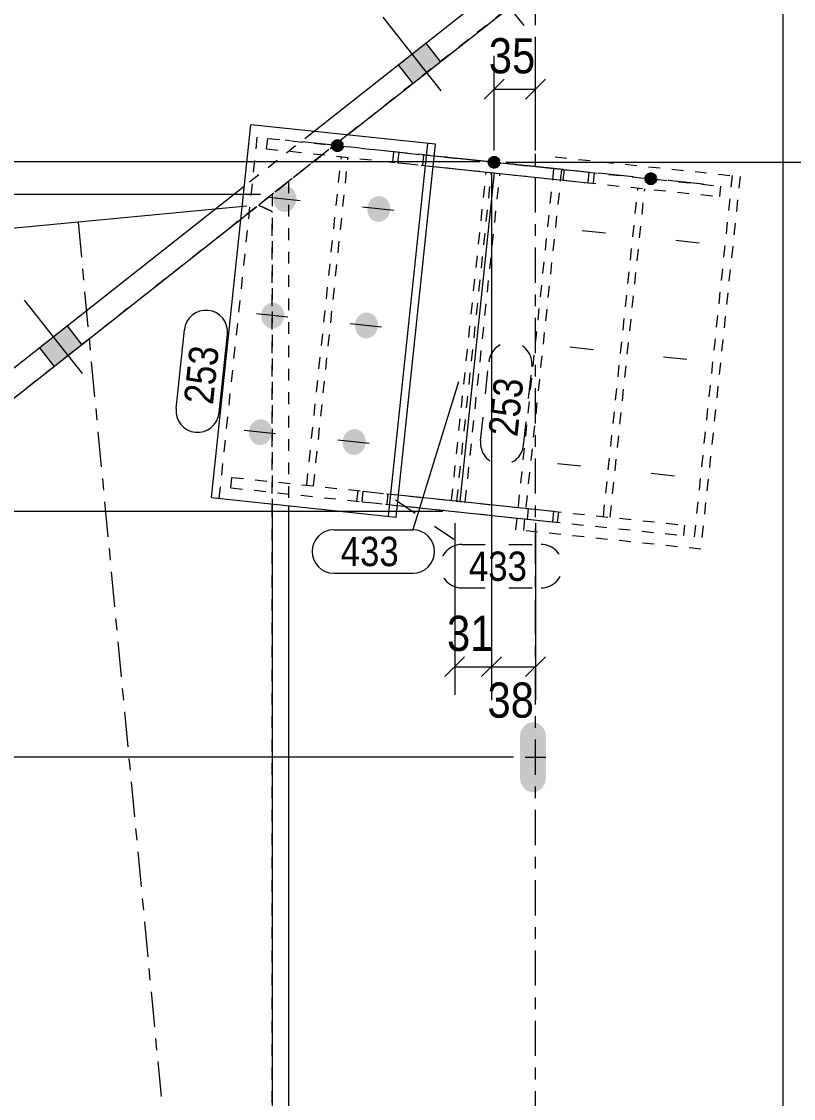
# Model space of a CAD drawing. Header units: millimetres. Extents: x 2 to 579, y 1 to 825.
# Drawn here: x 275 to 340.9, y 536 to 627.9 of the extents above; entities that cross this region are included whole.
import ezdxf

# ---------------------------------------------------------------- set-up
doc = ezdxf.new("R2010")
doc.units = ezdxf.units.MM
for name, pattern in [('XKITLINE00', [0]), ('XKITLINE01', [4, 1, -1, 1, -1]), ('XKITLINE02', [4, 2, -2]), ('XKITLINE03', [6, 3, -1, 1, -1])]:
    doc.linetypes.add(name, pattern=pattern)
for name, color, linetype, lineweight in [('Bolt', 3, 'Continuous', 0), ('Dimensions', 7, 'Continuous', 0), ('Part', 2, 'Continuous', 0), ('PartMark', 7, 'Continuous', 0)]:
    doc.layers.add(name, color=color, linetype=linetype, lineweight=lineweight)
doc.styles.add('ARIAL', font='ARIAL.TTF')

# ---------------------------------------------------------------- blocks, each defined once
blk = doc.blocks.new('*A13')
at = {"layer": 'Bolt'}
blk.add_hatch(color=3, dxfattribs=at).paths.add_polyline_path([(318.625, 562.104), (318.196, 562.199), (317.833, 562.47), (317.59, 562.875), (317.505, 563.354), (317.505, 566.854), (317.59, 567.332), (317.833, 567.738), (318.196, 568.008), (318.625, 568.104), (319.054, 568.008), (319.417, 567.738), (319.66, 567.332), (319.745, 566.854), (319.745, 563.354), (319.66, 562.875), (319.417, 562.47), (319.054, 562.199)], flags=17)
at = {"layer": 'Bolt', "color": 3, "linetype": 'XKITLINE00', "lineweight": 0}
blk.add_line((317.96, 565.104), (319.735, 565.104), dxfattribs=at)
blk = doc.blocks.new('*A14')
at = {"layer": 'Bolt'}
for points in [[(308.38, 622.637), (307.142, 624.208), (309.498, 626.065), (310.736, 624.494)], [(308.38, 622.637), (307.142, 624.208), (309.498, 626.065), (310.736, 624.494)], [(277.753, 598.492), (276.515, 600.063), (278.871, 601.92), (280.109, 600.35)], [(277.753, 598.492), (276.515, 600.063), (278.871, 601.92), (280.109, 600.35)]]:
    blk.add_hatch(color=3, dxfattribs=at).paths.add_polyline_path(points, flags=17)
at = {"layer": 'Bolt', "color": 3, "linetype": 'XKITLINE00', "lineweight": 0}
for p, q in [((317.864, 627.567), (312.911, 633.85)), ((317.864, 627.567), (312.911, 633.85)), ((310.796, 621.995), (305.844, 628.278)), ((310.796, 621.995), (305.844, 628.278)), ((310.736, 624.494), (309.498, 626.065)), ((310.736, 624.494), (309.498, 626.065)), ((308.38, 622.637), (307.142, 624.208)), ((308.38, 622.637), (307.142, 624.208)), ((280.169, 597.85), (275.216, 604.133)), ((280.169, 597.85), (275.216, 604.133)), ((280.109, 600.35), (278.871, 601.92)), ((280.109, 600.35), (278.871, 601.92)), ((277.753, 598.492), (276.515, 600.063)), ((277.753, 598.492), (276.515, 600.063))]:
    blk.add_line(p, q, dxfattribs=at)
blk = doc.blocks.new('*A25')
at = {"layer": 'Bolt', "color": 3, "linetype": 'XKITLINE02', "lineweight": 0}
for p, q in [((322.824, 610.074), (325.499, 609.791)), ((330.824, 609.23), (333.499, 608.948)), ((321.775, 600.129), (324.45, 599.847)), ((329.775, 599.285), (332.45, 599.003)), ((320.726, 590.184), (323.401, 589.902)), ((328.726, 589.34), (331.402, 589.058))]:
    blk.add_line(p, q, dxfattribs=at)
blk = doc.blocks.new('*A26')
at = {"layer": 'Bolt'}
for points in [[(298.428, 612.62), (298.424, 612.593), (298.42, 612.566), (298.415, 612.54), (298.409, 612.513), (298.403, 612.487), (298.397, 612.461), (298.389, 612.435), (298.382, 612.409), (298.373, 612.384), (298.364, 612.358), (298.355, 612.333), (298.345, 612.309), (298.335, 612.284), (298.324, 612.26), (298.312, 612.236), (298.3, 612.212), (298.287, 612.189), (298.274, 612.166), (298.261, 612.143), (298.247, 612.121), (298.232, 612.099), (298.217, 612.077), (298.202, 612.056), (298.186, 612.035), (298.17, 612.015), (298.153, 611.995), (298.136, 611.976), (298.118, 611.957), (298.1, 611.939), (298.081, 611.921), (298.063, 611.903), (298.044, 611.886), (298.024, 611.87), (298.004, 611.854), (297.984, 611.839), (297.963, 611.824), (297.943, 611.81), (297.922, 611.796), (297.9, 611.783), (297.879, 611.77), (297.857, 611.758), (297.834, 611.747), (297.812, 611.736), (297.789, 611.726), (297.767, 611.717), (297.744, 611.708), (297.72, 611.7), (297.697, 611.692), (297.674, 611.685), (297.65, 611.679), (297.626, 611.673), (297.602, 611.668), (297.579, 611.663), (297.555, 611.66), (297.53, 611.657), (297.506, 611.654), (297.482, 611.652), (297.458, 611.651), (297.434, 611.651), (297.41, 611.651), (297.386, 611.652), (297.362, 611.654), (297.337, 611.656), (297.314, 611.659), (297.29, 611.662), (297.266, 611.666), (297.242, 611.671), (297.219, 611.677), (297.195, 611.683), (297.172, 611.689), (297.149, 611.697), (297.126, 611.705), (297.103, 611.714), (297.081, 611.723), (297.059, 611.733), (297.037, 611.743), (297.015, 611.754), (296.993, 611.766), (296.972, 611.778), (296.951, 611.791), (296.93, 611.805), (296.91, 611.819), (296.89, 611.834), (296.871, 611.849), (296.851, 611.864), (296.832, 611.881), (296.814, 611.897), (296.795, 611.915), (296.778, 611.932), (296.76, 611.951), (296.743, 611.969), (296.727, 611.989), (296.711, 612.008), (296.695, 612.028), (296.68, 612.049), (296.665, 612.07), (296.651, 612.091), (296.637, 612.113), (296.624, 612.135), (296.611, 612.158), (296.599, 612.181), (296.587, 612.204), (296.576, 612.228), (296.565, 612.252), (296.555, 612.276), (296.545, 612.3), (296.536, 612.325), (296.528, 612.35), (296.52, 612.375), (296.512, 612.401), (296.505, 612.426), (296.499, 612.452), (296.493, 612.478), (296.488, 612.504), (296.484, 612.531), (296.48, 612.557), (296.476, 612.584), (296.474, 612.611), (296.471, 612.637), (296.47, 612.664), (296.469, 612.691), (296.468, 612.718), (296.468, 612.745), (296.469, 612.772), (296.471, 612.799), (296.473, 612.826), (296.475, 612.853), (296.478, 612.88), (296.482, 612.906), (296.486, 612.933), (296.491, 612.96), (296.497, 612.986), (296.503, 613.012), (296.509, 613.038), (296.516, 613.064), (296.524, 613.09), (296.532, 613.116), (296.541, 613.141), (296.551, 613.166), (296.561, 613.191), (296.571, 613.215), (296.582, 613.24), (296.594, 613.264), (296.606, 613.287), (296.618, 613.311), (296.631, 613.334), (296.645, 613.356), (296.659, 613.379), (296.673, 613.401), (296.688, 613.422), (296.704, 613.443), (296.72, 613.464), (296.736, 613.484), (296.753, 613.504), (296.77, 613.523), (296.788, 613.542), (296.806, 613.561), (296.824, 613.579), (296.843, 613.596), (296.862, 613.613), (296.882, 613.629), (296.902, 613.645), (296.922, 613.661), (296.942, 613.676), (296.963, 613.69), (296.984, 613.703), (297.006, 613.717), (297.027, 613.729), (297.049, 613.741), (297.071, 613.752), (297.094, 613.763), (297.116, 613.773), (297.139, 613.783), (297.162, 613.792), (297.185, 613.8), (297.209, 613.807), (297.232, 613.814), (297.256, 613.821), (297.279, 613.826), (297.303, 613.831), (297.327, 613.836), (297.351, 613.84), (297.375, 613.843), (297.399, 613.845), (297.424, 613.847), (297.448, 613.848), (297.472, 613.848), (297.496, 613.848), (297.52, 613.847), (297.544, 613.846), (297.568, 613.844), (297.592, 613.841), (297.616, 613.837), (297.64, 613.833), (297.664, 613.828), (297.687, 613.823), (297.71, 613.817), (297.734, 613.81), (297.757, 613.802), (297.78, 613.794), (297.802, 613.786), (297.825, 613.776), (297.847, 613.767), (297.869, 613.756), (297.891, 613.745), (297.912, 613.733), (297.934, 613.721), (297.955, 613.708), (297.975, 613.694), (297.996, 613.68), (298.016, 613.666), (298.035, 613.651), (298.055, 613.635), (298.073, 613.619), (298.092, 613.602), (298.11, 613.585), (298.128, 613.567), (298.145, 613.549), (298.162, 613.53), (298.179, 613.511), (298.195, 613.491), (298.211, 613.471), (298.226, 613.45), (298.241, 613.429), (298.255, 613.408), (298.269, 613.386), (298.282, 613.364), (298.295, 613.341), (298.307, 613.318), (298.319, 613.295), (298.33, 613.272), (298.341, 613.248), (298.351, 613.224), (298.361, 613.199), (298.37, 613.174), (298.378, 613.149), (298.386, 613.124), (298.394, 613.099), (298.4, 613.073), (298.407, 613.047), (298.412, 613.021), (298.418, 612.995), (298.422, 612.969), (298.426, 612.942), (298.429, 612.915), (298.432, 612.889), (298.434, 612.862), (298.436, 612.835), (298.437, 612.808), (298.437, 612.781), (298.437, 612.754), (298.437, 612.727), (298.435, 612.7), (298.433, 612.673), (298.431, 612.647)], [(306.428, 611.776), (306.424, 611.749), (306.42, 611.722), (306.415, 611.696), (306.409, 611.67), (306.403, 611.643), (306.397, 611.617), (306.39, 611.591), (306.382, 611.566), (306.374, 611.54), (306.365, 611.515), (306.355, 611.49), (306.345, 611.465), (306.335, 611.44), (306.324, 611.416), (306.312, 611.392), (306.3, 611.368), (306.288, 611.345), (306.275, 611.322), (306.261, 611.299), (306.247, 611.277), (306.233, 611.255), (306.218, 611.233), (306.202, 611.212), (306.186, 611.192), (306.17, 611.171), (306.153, 611.151), (306.136, 611.132), (306.118, 611.113), (306.1, 611.095), (306.082, 611.077), (306.063, 611.059), (306.044, 611.042), (306.024, 611.026), (306.004, 611.01), (305.984, 610.995), (305.964, 610.98), (305.943, 610.966), (305.922, 610.952), (305.9, 610.939), (305.879, 610.926), (305.857, 610.914), (305.835, 610.903), (305.812, 610.892), (305.79, 610.882), (305.767, 610.873), (305.744, 610.864), (305.721, 610.856), (305.697, 610.848), (305.674, 610.841), (305.65, 610.835), (305.627, 610.829), (305.603, 610.824), (305.579, 610.82), (305.555, 610.816), (305.531, 610.813), (305.507, 610.81), (305.482, 610.809), (305.458, 610.807), (305.434, 610.807), (305.41, 610.807), (305.386, 610.808), (305.362, 610.81), (305.338, 610.812), (305.314, 610.815), (305.29, 610.818), (305.266, 610.822), (305.242, 610.827), (305.219, 610.833), (305.196, 610.839), (305.172, 610.846), (305.149, 610.853), (305.126, 610.861), (305.104, 610.87), (305.081, 610.879), (305.059, 610.889), (305.037, 610.899), (305.015, 610.911), (304.994, 610.922), (304.972, 610.935), (304.951, 610.948), (304.931, 610.961), (304.91, 610.975), (304.89, 610.99), (304.871, 611.005), (304.851, 611.021), (304.833, 611.037), (304.814, 611.054), (304.796, 611.071), (304.778, 611.089), (304.761, 611.107), (304.744, 611.126), (304.727, 611.145), (304.711, 611.165), (304.695, 611.185), (304.68, 611.205), (304.665, 611.226), (304.651, 611.248), (304.637, 611.269), (304.624, 611.292), (304.611, 611.314), (304.599, 611.337), (304.587, 611.36), (304.576, 611.384), (304.565, 611.408), (304.555, 611.432), (304.546, 611.456), (304.536, 611.481), (304.528, 611.506), (304.52, 611.531), (304.512, 611.557), (304.506, 611.582), (304.499, 611.608), (304.494, 611.634), (304.489, 611.661), (304.484, 611.687), (304.48, 611.713), (304.477, 611.74), (304.474, 611.767), (304.472, 611.794), (304.47, 611.82), (304.469, 611.847), (304.469, 611.874), (304.469, 611.901), (304.47, 611.928), (304.471, 611.955), (304.473, 611.982), (304.475, 612.009), (304.478, 612.036), (304.482, 612.063), (304.486, 612.089), (304.491, 612.116), (304.497, 612.142), (304.503, 612.168), (304.509, 612.194), (304.517, 612.22), (304.524, 612.246), (304.533, 612.272), (304.542, 612.297), (304.551, 612.322), (304.561, 612.347), (304.571, 612.371), (304.582, 612.396), (304.594, 612.42), (304.606, 612.443), (304.619, 612.467), (304.632, 612.49), (304.645, 612.512), (304.659, 612.535), (304.674, 612.557), (304.689, 612.578), (304.704, 612.599), (304.72, 612.62), (304.737, 612.64), (304.753, 612.66), (304.77, 612.68), (304.788, 612.698), (304.806, 612.717), (304.825, 612.735), (304.843, 612.752), (304.862, 612.769), (304.882, 612.786), (304.902, 612.802), (304.922, 612.817), (304.943, 612.832), (304.963, 612.846), (304.984, 612.86), (305.006, 612.873), (305.028, 612.885), (305.049, 612.897), (305.072, 612.908), (305.094, 612.919), (305.117, 612.929), (305.139, 612.939), (305.162, 612.948), (305.186, 612.956), (305.209, 612.964), (305.232, 612.971), (305.256, 612.977), (305.28, 612.983), (305.304, 612.988), (305.327, 612.992), (305.351, 612.996), (305.376, 612.999), (305.4, 613.001), (305.424, 613.003), (305.448, 613.004), (305.472, 613.005), (305.496, 613.004), (305.52, 613.003), (305.545, 613.002), (305.569, 613), (305.593, 612.997), (305.616, 612.993), (305.64, 612.989), (305.664, 612.984), (305.687, 612.979), (305.711, 612.973), (305.734, 612.966), (305.757, 612.959), (305.78, 612.951), (305.803, 612.942), (305.825, 612.933), (305.847, 612.923), (305.869, 612.912), (305.891, 612.901), (305.913, 612.889), (305.934, 612.877), (305.955, 612.864), (305.976, 612.851), (305.996, 612.837), (306.016, 612.822), (306.036, 612.807), (306.055, 612.791), (306.074, 612.775), (306.092, 612.758), (306.111, 612.741), (306.128, 612.723), (306.146, 612.705), (306.163, 612.686), (306.179, 612.667), (306.195, 612.647), (306.211, 612.627), (306.226, 612.606), (306.241, 612.585), (306.255, 612.564), (306.269, 612.542), (306.282, 612.52), (306.295, 612.498), (306.307, 612.475), (306.319, 612.451), (306.33, 612.428), (306.341, 612.404), (306.351, 612.38), (306.361, 612.355), (306.37, 612.331), (306.378, 612.306), (306.386, 612.28), (306.394, 612.255), (306.401, 612.229), (306.407, 612.203), (306.413, 612.177), (306.418, 612.151), (306.422, 612.125), (306.426, 612.098), (306.43, 612.072), (306.432, 612.045), (306.435, 612.018), (306.436, 611.991), (306.437, 611.964), (306.438, 611.937), (306.438, 611.91), (306.437, 611.883), (306.435, 611.856), (306.434, 611.83), (306.431, 611.803)], [(297.379, 602.675), (297.375, 602.648), (297.371, 602.621), (297.366, 602.595), (297.36, 602.569), (297.354, 602.542), (297.348, 602.516), (297.34, 602.49), (297.333, 602.465), (297.324, 602.439), (297.316, 602.414), (297.306, 602.389), (297.296, 602.364), (297.286, 602.339), (297.275, 602.315), (297.263, 602.291), (297.251, 602.267), (297.239, 602.244), (297.225, 602.221), (297.212, 602.198), (297.198, 602.176), (297.183, 602.154), (297.168, 602.132), (297.153, 602.111), (297.137, 602.091), (297.121, 602.07), (297.104, 602.05), (297.087, 602.031), (297.069, 602.012), (297.051, 601.994), (297.033, 601.976), (297.014, 601.958), (296.995, 601.941), (296.975, 601.925), (296.955, 601.909), (296.935, 601.894), (296.915, 601.879), (296.894, 601.865), (296.873, 601.851), (296.851, 601.838), (296.83, 601.825), (296.808, 601.814), (296.785, 601.802), (296.763, 601.791), (296.74, 601.781), (296.718, 601.772), (296.695, 601.763), (296.672, 601.755), (296.648, 601.747), (296.625, 601.74), (296.601, 601.734), (296.577, 601.728), (296.554, 601.723), (296.53, 601.719), (296.506, 601.715), (296.482, 601.712), (296.457, 601.709), (296.433, 601.708), (296.409, 601.706), (296.385, 601.706), (296.361, 601.706), (296.337, 601.707), (296.313, 601.709), (296.289, 601.711), (296.265, 601.714), (296.241, 601.717), (296.217, 601.721), (296.193, 601.726), (296.17, 601.732), (296.146, 601.738), (296.123, 601.745), (296.1, 601.752), (296.077, 601.76), (296.054, 601.769), (296.032, 601.778), (296.01, 601.788), (295.988, 601.798), (295.966, 601.81), (295.944, 601.821), (295.923, 601.834), (295.902, 601.847), (295.882, 601.86), (295.861, 601.874), (295.841, 601.889), (295.822, 601.904), (295.802, 601.92), (295.783, 601.936), (295.765, 601.953), (295.747, 601.97), (295.729, 601.988), (295.711, 602.006), (295.694, 602.025), (295.678, 602.044), (295.662, 602.064), (295.646, 602.084), (295.631, 602.104), (295.616, 602.125), (295.602, 602.147), (295.588, 602.168), (295.575, 602.191), (295.562, 602.213), (295.55, 602.236), (295.538, 602.259), (295.527, 602.283), (295.516, 602.307), (295.506, 602.331), (295.496, 602.355), (295.487, 602.38), (295.479, 602.405), (295.471, 602.43), (295.463, 602.456), (295.456, 602.481), (295.45, 602.507), (295.444, 602.533), (295.439, 602.56), (295.435, 602.586), (295.431, 602.612), (295.427, 602.639), (295.425, 602.666), (295.422, 602.693), (295.421, 602.719), (295.42, 602.746), (295.419, 602.773), (295.419, 602.8), (295.42, 602.827), (295.422, 602.854), (295.424, 602.881), (295.426, 602.908), (295.429, 602.935), (295.433, 602.962), (295.437, 602.988), (295.442, 603.015), (295.448, 603.041), (295.454, 603.067), (295.46, 603.093), (295.467, 603.119), (295.475, 603.145), (295.483, 603.171), (295.492, 603.196), (295.502, 603.221), (295.512, 603.246), (295.522, 603.27), (295.533, 603.295), (295.545, 603.319), (295.557, 603.342), (295.569, 603.366), (295.582, 603.389), (295.596, 603.411), (295.61, 603.434), (295.625, 603.456), (295.64, 603.477), (295.655, 603.498), (295.671, 603.519), (295.687, 603.539), (295.704, 603.559), (295.721, 603.579), (295.739, 603.597), (295.757, 603.616), (295.775, 603.634), (295.794, 603.651), (295.813, 603.668), (295.833, 603.685), (295.853, 603.701), (295.873, 603.716), (295.893, 603.731), (295.914, 603.745), (295.935, 603.759), (295.957, 603.772), (295.978, 603.784), (296, 603.796), (296.022, 603.807), (296.045, 603.818), (296.067, 603.828), (296.09, 603.838), (296.113, 603.847), (296.136, 603.855), (296.16, 603.863), (296.183, 603.87), (296.207, 603.876), (296.23, 603.882), (296.254, 603.887), (296.278, 603.891), (296.302, 603.895), (296.326, 603.898), (296.35, 603.9), (296.375, 603.902), (296.399, 603.903), (296.423, 603.904), (296.447, 603.903), (296.471, 603.903), (296.495, 603.901), (296.519, 603.899), (296.543, 603.896), (296.567, 603.892), (296.591, 603.888), (296.615, 603.883), (296.638, 603.878), (296.662, 603.872), (296.685, 603.865), (296.708, 603.858), (296.731, 603.85), (296.753, 603.841), (296.776, 603.832), (296.798, 603.822), (296.82, 603.811), (296.842, 603.8), (296.863, 603.788), (296.885, 603.776), (296.906, 603.763), (296.926, 603.75), (296.947, 603.736), (296.967, 603.721), (296.986, 603.706), (297.006, 603.69), (297.025, 603.674), (297.043, 603.657), (297.061, 603.64), (297.079, 603.622), (297.096, 603.604), (297.113, 603.585), (297.13, 603.566), (297.146, 603.546), (297.162, 603.526), (297.177, 603.505), (297.192, 603.484), (297.206, 603.463), (297.22, 603.441), (297.233, 603.419), (297.246, 603.397), (297.258, 603.374), (297.27, 603.35), (297.281, 603.327), (297.292, 603.303), (297.302, 603.279), (297.312, 603.254), (297.321, 603.23), (297.329, 603.205), (297.337, 603.179), (297.345, 603.154), (297.351, 603.128), (297.358, 603.102), (297.363, 603.076), (297.369, 603.05), (297.373, 603.024), (297.377, 602.997), (297.38, 602.971), (297.383, 602.944), (297.385, 602.917), (297.387, 602.89), (297.388, 602.863), (297.388, 602.836), (297.388, 602.809), (297.388, 602.782), (297.386, 602.755), (297.384, 602.729), (297.382, 602.702)], [(305.379, 601.831), (305.375, 601.804), (305.371, 601.778), (305.366, 601.751), (305.361, 601.725), (305.355, 601.698), (305.348, 601.672), (305.341, 601.646), (305.333, 601.621), (305.325, 601.595), (305.316, 601.57), (305.306, 601.545), (305.296, 601.52), (305.286, 601.495), (305.275, 601.471), (305.263, 601.447), (305.251, 601.423), (305.239, 601.4), (305.226, 601.377), (305.212, 601.354), (305.198, 601.332), (305.184, 601.31), (305.169, 601.289), (305.153, 601.267), (305.137, 601.247), (305.121, 601.226), (305.104, 601.207), (305.087, 601.187), (305.069, 601.168), (305.051, 601.15), (305.033, 601.132), (305.014, 601.115), (304.995, 601.098), (304.975, 601.081), (304.956, 601.065), (304.935, 601.05), (304.915, 601.035), (304.894, 601.021), (304.873, 601.007), (304.852, 600.994), (304.83, 600.982), (304.808, 600.97), (304.786, 600.958), (304.763, 600.948), (304.741, 600.937), (304.718, 600.928), (304.695, 600.919), (304.672, 600.911), (304.648, 600.903), (304.625, 600.896), (304.601, 600.89), (304.578, 600.884), (304.554, 600.879), (304.53, 600.875), (304.506, 600.871), (304.482, 600.868), (304.458, 600.866), (304.434, 600.864), (304.409, 600.863), (304.385, 600.862), (304.361, 600.862), (304.337, 600.863), (304.313, 600.865), (304.289, 600.867), (304.265, 600.87), (304.241, 600.873), (304.217, 600.878), (304.194, 600.882), (304.17, 600.888), (304.147, 600.894), (304.123, 600.901), (304.1, 600.908), (304.077, 600.916), (304.055, 600.925), (304.032, 600.934), (304.01, 600.944), (303.988, 600.955), (303.966, 600.966), (303.945, 600.977), (303.923, 600.99), (303.902, 601.003), (303.882, 601.016), (303.862, 601.03), (303.842, 601.045), (303.822, 601.06), (303.803, 601.076), (303.784, 601.092), (303.765, 601.109), (303.747, 601.126), (303.729, 601.144), (303.712, 601.162), (303.695, 601.181), (303.678, 601.2), (303.662, 601.22), (303.646, 601.24), (303.631, 601.26), (303.616, 601.281), (303.602, 601.303), (303.588, 601.325), (303.575, 601.347), (303.562, 601.369), (303.55, 601.392), (303.538, 601.415), (303.527, 601.439), (303.516, 601.463), (303.506, 601.487), (303.497, 601.512), (303.487, 601.536), (303.479, 601.561), (303.471, 601.586), (303.464, 601.612), (303.457, 601.638), (303.45, 601.664), (303.445, 601.69), (303.44, 601.716), (303.435, 601.742), (303.431, 601.769), (303.428, 601.795), (303.425, 601.822), (303.423, 601.849), (303.421, 601.876), (303.42, 601.902), (303.42, 601.929), (303.42, 601.956), (303.421, 601.983), (303.422, 602.01), (303.424, 602.037), (303.426, 602.064), (303.43, 602.091), (303.433, 602.118), (303.438, 602.144), (303.442, 602.171), (303.448, 602.197), (303.454, 602.224), (303.461, 602.25), (303.468, 602.276), (303.475, 602.301), (303.484, 602.327), (303.493, 602.352), (303.502, 602.377), (303.512, 602.402), (303.522, 602.427), (303.533, 602.451), (303.545, 602.475), (303.557, 602.499), (303.57, 602.522), (303.583, 602.545), (303.596, 602.568), (303.61, 602.59), (303.625, 602.612), (303.64, 602.633), (303.655, 602.654), (303.671, 602.675), (303.688, 602.695), (303.704, 602.715), (303.722, 602.735), (303.739, 602.754), (303.757, 602.772), (303.776, 602.79), (303.794, 602.807), (303.814, 602.824), (303.833, 602.841), (303.853, 602.857), (303.873, 602.872), (303.894, 602.887), (303.914, 602.901), (303.936, 602.915), (303.957, 602.928), (303.979, 602.94), (304, 602.952), (304.023, 602.964), (304.045, 602.974), (304.068, 602.984), (304.09, 602.994), (304.113, 603.003), (304.137, 603.011), (304.16, 603.019), (304.183, 603.026), (304.207, 603.032), (304.231, 603.038), (304.255, 603.043), (304.279, 603.047), (304.303, 603.051), (304.327, 603.054), (304.351, 603.056), (304.375, 603.058), (304.399, 603.059), (304.423, 603.06), (304.447, 603.06), (304.471, 603.059), (304.496, 603.057), (304.52, 603.055), (304.544, 603.052), (304.567, 603.049), (304.591, 603.044), (304.615, 603.04), (304.638, 603.034), (304.662, 603.028), (304.685, 603.021), (304.708, 603.014), (304.731, 603.006), (304.754, 602.997), (304.776, 602.988), (304.798, 602.978), (304.82, 602.967), (304.842, 602.956), (304.864, 602.944), (304.885, 602.932), (304.906, 602.919), (304.927, 602.906), (304.947, 602.892), (304.967, 602.877), (304.987, 602.862), (305.006, 602.846), (305.025, 602.83), (305.043, 602.813), (305.062, 602.796), (305.079, 602.778), (305.097, 602.76), (305.114, 602.741), (305.13, 602.722), (305.146, 602.702), (305.162, 602.682), (305.177, 602.662), (305.192, 602.641), (305.206, 602.619), (305.22, 602.597), (305.233, 602.575), (305.246, 602.553), (305.258, 602.53), (305.27, 602.507), (305.281, 602.483), (305.292, 602.459), (305.302, 602.435), (305.312, 602.41), (305.321, 602.386), (305.329, 602.361), (305.337, 602.335), (305.345, 602.31), (305.352, 602.284), (305.358, 602.258), (305.364, 602.232), (305.369, 602.206), (305.373, 602.18), (305.377, 602.153), (305.381, 602.127), (305.384, 602.1), (305.386, 602.073), (305.387, 602.046), (305.388, 602.019), (305.389, 601.993), (305.389, 601.966), (305.388, 601.939), (305.387, 601.912), (305.385, 601.885), (305.382, 601.858)], [(296.33, 592.73), (296.326, 592.703), (296.322, 592.677), (296.317, 592.65), (296.311, 592.624), (296.305, 592.597), (296.299, 592.571), (296.291, 592.545), (296.284, 592.52), (296.275, 592.494), (296.267, 592.469), (296.257, 592.444), (296.247, 592.419), (296.237, 592.394), (296.226, 592.37), (296.214, 592.346), (296.202, 592.322), (296.19, 592.299), (296.176, 592.276), (296.163, 592.253), (296.149, 592.231), (296.134, 592.209), (296.119, 592.188), (296.104, 592.166), (296.088, 592.146), (296.072, 592.125), (296.055, 592.106), (296.038, 592.086), (296.02, 592.067), (296.002, 592.049), (295.984, 592.031), (295.965, 592.014), (295.946, 591.997), (295.926, 591.98), (295.906, 591.964), (295.886, 591.949), (295.866, 591.934), (295.845, 591.92), (295.824, 591.906), (295.802, 591.893), (295.781, 591.881), (295.759, 591.869), (295.737, 591.857), (295.714, 591.847), (295.692, 591.836), (295.669, 591.827), (295.646, 591.818), (295.623, 591.81), (295.599, 591.802), (295.576, 591.795), (295.552, 591.789), (295.528, 591.783), (295.505, 591.778), (295.481, 591.774), (295.457, 591.77), (295.433, 591.767), (295.408, 591.765), (295.384, 591.763), (295.36, 591.762), (295.336, 591.761), (295.312, 591.761), (295.288, 591.762), (295.264, 591.764), (295.24, 591.766), (295.216, 591.769), (295.192, 591.772), (295.168, 591.777), (295.144, 591.781), (295.121, 591.787), (295.097, 591.793), (295.074, 591.8), (295.051, 591.807), (295.028, 591.815), (295.005, 591.824), (294.983, 591.833), (294.961, 591.843), (294.939, 591.854), (294.917, 591.865), (294.895, 591.876), (294.874, 591.889), (294.853, 591.902), (294.833, 591.915), (294.812, 591.929), (294.792, 591.944), (294.773, 591.959), (294.753, 591.975), (294.734, 591.991), (294.716, 592.008), (294.698, 592.025), (294.68, 592.043), (294.662, 592.061), (294.645, 592.08), (294.629, 592.099), (294.613, 592.119), (294.597, 592.139), (294.582, 592.159), (294.567, 592.18), (294.553, 592.202), (294.539, 592.224), (294.526, 592.246), (294.513, 592.268), (294.501, 592.291), (294.489, 592.314), (294.478, 592.338), (294.467, 592.362), (294.457, 592.386), (294.447, 592.411), (294.438, 592.435), (294.43, 592.46), (294.422, 592.486), (294.414, 592.511), (294.407, 592.537), (294.401, 592.563), (294.395, 592.589), (294.39, 592.615), (294.386, 592.641), (294.382, 592.668), (294.378, 592.694), (294.376, 592.721), (294.373, 592.748), (294.372, 592.775), (294.371, 592.802), (294.37, 592.828), (294.371, 592.855), (294.371, 592.882), (294.373, 592.909), (294.375, 592.936), (294.377, 592.963), (294.38, 592.99), (294.384, 593.017), (294.388, 593.043), (294.393, 593.07), (294.399, 593.096), (294.405, 593.123), (294.411, 593.149), (294.418, 593.175), (294.426, 593.2), (294.434, 593.226), (294.443, 593.251), (294.453, 593.276), (294.463, 593.301), (294.473, 593.326), (294.484, 593.35), (294.496, 593.374), (294.508, 593.398), (294.52, 593.421), (294.533, 593.444), (294.547, 593.467), (294.561, 593.489), (294.576, 593.511), (294.591, 593.532), (294.606, 593.554), (294.622, 593.574), (294.638, 593.594), (294.655, 593.614), (294.672, 593.634), (294.69, 593.653), (294.708, 593.671), (294.726, 593.689), (294.745, 593.706), (294.764, 593.723), (294.784, 593.74), (294.804, 593.756), (294.824, 593.771), (294.844, 593.786), (294.865, 593.8), (294.886, 593.814), (294.908, 593.827), (294.929, 593.839), (294.951, 593.851), (294.973, 593.863), (294.996, 593.873), (295.018, 593.883), (295.041, 593.893), (295.064, 593.902), (295.087, 593.91), (295.111, 593.918), (295.134, 593.925), (295.158, 593.931), (295.182, 593.937), (295.205, 593.942), (295.229, 593.946), (295.253, 593.95), (295.277, 593.953), (295.301, 593.955), (295.326, 593.957), (295.35, 593.958), (295.374, 593.959), (295.398, 593.959), (295.422, 593.958), (295.446, 593.956), (295.47, 593.954), (295.494, 593.951), (295.518, 593.948), (295.542, 593.943), (295.566, 593.939), (295.589, 593.933), (295.613, 593.927), (295.636, 593.92), (295.659, 593.913), (295.682, 593.905), (295.704, 593.896), (295.727, 593.887), (295.749, 593.877), (295.771, 593.866), (295.793, 593.855), (295.815, 593.844), (295.836, 593.831), (295.857, 593.818), (295.877, 593.805), (295.898, 593.791), (295.918, 593.776), (295.937, 593.761), (295.957, 593.745), (295.976, 593.729), (295.994, 593.712), (296.012, 593.695), (296.03, 593.677), (296.048, 593.659), (296.064, 593.64), (296.081, 593.621), (296.097, 593.601), (296.113, 593.581), (296.128, 593.561), (296.143, 593.54), (296.157, 593.518), (296.171, 593.496), (296.184, 593.474), (296.197, 593.452), (296.209, 593.429), (296.221, 593.406), (296.232, 593.382), (296.243, 593.358), (296.253, 593.334), (296.263, 593.309), (296.272, 593.285), (296.28, 593.26), (296.288, 593.234), (296.296, 593.209), (296.303, 593.183), (296.309, 593.157), (296.314, 593.131), (296.32, 593.105), (296.324, 593.079), (296.328, 593.052), (296.332, 593.026), (296.334, 592.999), (296.336, 592.972), (296.338, 592.945), (296.339, 592.918), (296.34, 592.892), (296.339, 592.865), (296.339, 592.838), (296.337, 592.811), (296.335, 592.784), (296.333, 592.757)], [(304.33, 591.886), (304.326, 591.859), (304.322, 591.833), (304.317, 591.806), (304.312, 591.78), (304.306, 591.754), (304.299, 591.728), (304.292, 591.702), (304.284, 591.676), (304.276, 591.65), (304.267, 591.625), (304.257, 591.6), (304.248, 591.575), (304.237, 591.551), (304.226, 591.526), (304.214, 591.502), (304.202, 591.479), (304.19, 591.455), (304.177, 591.432), (304.163, 591.41), (304.149, 591.387), (304.135, 591.365), (304.12, 591.344), (304.104, 591.323), (304.088, 591.302), (304.072, 591.282), (304.055, 591.262), (304.038, 591.242), (304.02, 591.224), (304.002, 591.205), (303.984, 591.187), (303.965, 591.17), (303.946, 591.153), (303.926, 591.136), (303.907, 591.12), (303.886, 591.105), (303.866, 591.09), (303.845, 591.076), (303.824, 591.062), (303.803, 591.049), (303.781, 591.037), (303.759, 591.025), (303.737, 591.013), (303.714, 591.003), (303.692, 590.993), (303.669, 590.983), (303.646, 590.974), (303.623, 590.966), (303.6, 590.958), (303.576, 590.951), (303.552, 590.945), (303.529, 590.939), (303.505, 590.934), (303.481, 590.93), (303.457, 590.926), (303.433, 590.923), (303.409, 590.921), (303.385, 590.919), (303.36, 590.918), (303.336, 590.917), (303.312, 590.918), (303.288, 590.918), (303.264, 590.92), (303.24, 590.922), (303.216, 590.925), (303.192, 590.929), (303.168, 590.933), (303.145, 590.938), (303.121, 590.943), (303.098, 590.949), (303.074, 590.956), (303.051, 590.963), (303.028, 590.971), (303.006, 590.98), (302.983, 590.989), (302.961, 590.999), (302.939, 591.01), (302.917, 591.021), (302.896, 591.033), (302.874, 591.045), (302.854, 591.058), (302.833, 591.071), (302.813, 591.085), (302.793, 591.1), (302.773, 591.115), (302.754, 591.131), (302.735, 591.147), (302.716, 591.164), (302.698, 591.181), (302.68, 591.199), (302.663, 591.217), (302.646, 591.236), (302.629, 591.255), (302.613, 591.275), (302.597, 591.295), (302.582, 591.316), (302.568, 591.337), (302.553, 591.358), (302.539, 591.38), (302.526, 591.402), (302.513, 591.424), (302.501, 591.447), (302.489, 591.471), (302.478, 591.494), (302.467, 591.518), (302.457, 591.542), (302.448, 591.567), (302.439, 591.591), (302.43, 591.616), (302.422, 591.642), (302.415, 591.667), (302.408, 591.693), (302.401, 591.719), (302.396, 591.745), (302.391, 591.771), (302.386, 591.797), (302.382, 591.824), (302.379, 591.85), (302.376, 591.877), (302.374, 591.904), (302.372, 591.931), (302.371, 591.958), (302.371, 591.985), (302.371, 592.012), (302.372, 592.039), (302.373, 592.065), (302.375, 592.092), (302.377, 592.119), (302.381, 592.146), (302.384, 592.173), (302.389, 592.199), (302.393, 592.226), (302.399, 592.252), (302.405, 592.279), (302.412, 592.305), (302.419, 592.331), (302.426, 592.356), (302.435, 592.382), (302.444, 592.407), (302.453, 592.432), (302.463, 592.457), (302.473, 592.482), (302.484, 592.506), (302.496, 592.53), (302.508, 592.554), (302.521, 592.577), (302.534, 592.6), (302.547, 592.623), (302.561, 592.645), (302.576, 592.667), (302.591, 592.689), (302.606, 592.71), (302.622, 592.73), (302.639, 592.751), (302.655, 592.77), (302.673, 592.79), (302.69, 592.809), (302.708, 592.827), (302.727, 592.845), (302.745, 592.863), (302.765, 592.88), (302.784, 592.896), (302.804, 592.912), (302.824, 592.927), (302.845, 592.942), (302.865, 592.956), (302.887, 592.97), (302.908, 592.983), (302.93, 592.996), (302.952, 593.007), (302.974, 593.019), (302.996, 593.03), (303.019, 593.04), (303.041, 593.049), (303.064, 593.058), (303.088, 593.066), (303.111, 593.074), (303.134, 593.081), (303.158, 593.087), (303.182, 593.093), (303.206, 593.098), (303.23, 593.102), (303.254, 593.106), (303.278, 593.109), (303.302, 593.112), (303.326, 593.113), (303.35, 593.114), (303.374, 593.115), (303.398, 593.115), (303.423, 593.114), (303.447, 593.112), (303.471, 593.11), (303.495, 593.107), (303.518, 593.104), (303.542, 593.1), (303.566, 593.095), (303.589, 593.089), (303.613, 593.083), (303.636, 593.076), (303.659, 593.069), (303.682, 593.061), (303.705, 593.052), (303.727, 593.043), (303.75, 593.033), (303.772, 593.023), (303.793, 593.011), (303.815, 593), (303.836, 592.987), (303.857, 592.974), (303.878, 592.961), (303.898, 592.947), (303.918, 592.932), (303.938, 592.917), (303.957, 592.901), (303.976, 592.885), (303.994, 592.868), (304.013, 592.851), (304.03, 592.833), (304.048, 592.815), (304.065, 592.796), (304.081, 592.777), (304.097, 592.757), (304.113, 592.737), (304.128, 592.717), (304.143, 592.696), (304.157, 592.674), (304.171, 592.653), (304.184, 592.63), (304.197, 592.608), (304.209, 592.585), (304.221, 592.562), (304.232, 592.538), (304.243, 592.514), (304.253, 592.49), (304.263, 592.466), (304.272, 592.441), (304.281, 592.416), (304.289, 592.391), (304.296, 592.365), (304.303, 592.339), (304.309, 592.314), (304.315, 592.288), (304.32, 592.261), (304.324, 592.235), (304.328, 592.209), (304.332, 592.182), (304.335, 592.155), (304.337, 592.128), (304.338, 592.102), (304.339, 592.075), (304.34, 592.048), (304.34, 592.021), (304.339, 591.994), (304.338, 591.967), (304.336, 591.94), (304.333, 591.913)]]:
    blk.add_hatch(color=3, dxfattribs=at).paths.add_polyline_path(points, flags=17)
at = {"layer": 'Bolt', "color": 3, "linetype": 'XKITLINE00', "lineweight": 0}
for p, q in [((298.746, 612.613), (296.071, 612.895)), ((306.746, 611.769), (304.071, 612.052)), ((297.697, 602.668), (295.022, 602.951)), ((305.697, 601.825), (303.022, 602.107)), ((296.648, 592.724), (293.973, 593.006)), ((304.648, 591.88), (301.973, 592.162))]:
    blk.add_line(p, q, dxfattribs=at)
blk = doc.blocks.new('*A27')
at = {"layer": 'Part', "color": 7, "linetype": 'XKITLINE01', "lineweight": 0}
for p, q in [((341.348, 648.627), (296.348, 613.151)), ((297.748, 614.255), (297.748, 586.574)), ((296.348, 613.151), (296.348, 586.722))]:
    blk.add_line(p, q, dxfattribs=at)
at = {"layer": 'Part', "color": 2, "linetype": 'XKITLINE00', "lineweight": 0}
for p, q in [((339.948, 647.523), (339.948, 533.604)), ((296.348, 586.722), (296.348, 533.604)), ((297.748, 586.574), (297.748, 533.604))]:
    blk.add_line(p, q, dxfattribs=at)
at = {"layer": 'Part', "color": 7, "linetype": 'XKITLINE03', "lineweight": 0}
blk.add_line((318.848, 533.604), (318.848, 640.889), dxfattribs=at)
blk = doc.blocks.new('*A28')
at = {"layer": 'Part', "color": 2, "linetype": 'XKITLINE00', "lineweight": 0}
for p, q in [((349.867, 657.89), (299.929, 618.522)), ((302.779, 618.221), (351.105, 656.319)), ((293.971, 613.825), (245.419, 575.549)), ((246.657, 573.978), (293.678, 611.047))]:
    blk.add_line(p, q, dxfattribs=at)
at = {"layer": 'Part', "color": 7, "linetype": 'XKITLINE01', "lineweight": 0}
for p, q in [((293.678, 611.047), (302.779, 618.221)), ((302.779, 618.221), (293.678, 611.047)), ((299.929, 618.522), (293.971, 613.825))]:
    blk.add_line(p, q, dxfattribs=at)
blk = doc.blocks.new('*A49')
at = {"layer": 'Part', "color": 7, "linetype": 'XKITLINE01', "lineweight": 0}
for p, q in [((259.7, 584.261), (295.186, 612.236)), ((295.186, 612.236), (296.348, 611.681)), ((296.351, 611.681), (295.186, 612.236)), ((296.348, 533.604), (296.348, 611.681)), ((296.348, 611.681), (296.351, 611.681)), ((296.35, 533.604), (296.351, 611.681))]:
    blk.add_line(p, q, dxfattribs=at)
at = {"layer": 'Part', "color": 7, "linetype": 'XKITLINE03', "lineweight": 0}
blk.add_line((279.782, 610.792), (287.112, 533.604), dxfattribs=at)
blk = doc.blocks.new('*A52')
at = {"layer": 'Part'}
for points in [[(301.908, 616.805), (301.884, 616.807), (301.86, 616.81), (301.835, 616.814), (301.811, 616.82), (301.788, 616.826), (301.764, 616.834), (301.742, 616.843), (301.719, 616.853), (301.697, 616.864), (301.676, 616.876), (301.655, 616.889), (301.635, 616.903), (301.616, 616.918), (301.597, 616.934), (301.579, 616.951), (301.562, 616.969), (301.546, 616.988), (301.531, 617.007), (301.517, 617.027), (301.504, 617.048), (301.492, 617.069), (301.481, 617.091), (301.471, 617.114), (301.462, 617.136), (301.454, 617.16), (301.448, 617.183), (301.443, 617.207), (301.438, 617.231), (301.435, 617.256), (301.433, 617.28), (301.433, 617.305), (301.433, 617.329), (301.435, 617.354), (301.438, 617.378), (301.443, 617.402), (301.448, 617.426), (301.454, 617.45), (301.462, 617.473), (301.471, 617.496), (301.481, 617.519), (301.492, 617.541), (301.504, 617.562), (301.517, 617.583), (301.531, 617.603), (301.546, 617.622), (301.562, 617.641), (301.579, 617.658), (301.597, 617.675), (301.616, 617.691), (301.635, 617.706), (301.655, 617.721), (301.676, 617.734), (301.697, 617.746), (301.719, 617.757), (301.742, 617.767), (301.764, 617.776), (301.788, 617.783), (301.811, 617.79), (301.835, 617.795), (301.86, 617.799), (301.884, 617.802), (301.908, 617.804), (301.933, 617.805), (301.957, 617.804), (301.982, 617.802), (302.006, 617.799), (302.03, 617.795), (302.054, 617.79), (302.078, 617.783), (302.101, 617.776), (302.124, 617.767), (302.147, 617.757), (302.169, 617.746), (302.19, 617.734), (302.211, 617.721), (302.231, 617.706), (302.25, 617.691), (302.269, 617.675), (302.286, 617.658), (302.303, 617.641), (302.319, 617.622), (302.334, 617.603), (302.349, 617.583), (302.362, 617.562), (302.374, 617.541), (302.385, 617.519), (302.395, 617.496), (302.404, 617.473), (302.411, 617.45), (302.418, 617.426), (302.423, 617.402), (302.427, 617.378), (302.43, 617.354), (302.432, 617.329), (302.433, 617.305), (302.432, 617.28), (302.43, 617.256), (302.427, 617.231), (302.423, 617.207), (302.418, 617.183), (302.411, 617.16), (302.404, 617.136), (302.395, 617.114), (302.385, 617.091), (302.374, 617.069), (302.362, 617.048), (302.349, 617.027), (302.334, 617.007), (302.319, 616.988), (302.303, 616.969), (302.286, 616.951), (302.269, 616.934), (302.25, 616.918), (302.231, 616.903), (302.211, 616.889), (302.19, 616.876), (302.169, 616.864), (302.147, 616.853), (302.124, 616.843), (302.101, 616.834), (302.078, 616.826), (302.054, 616.82), (302.03, 616.814), (302.006, 616.81), (301.982, 616.807), (301.957, 616.805), (301.933, 616.805)], [(315.285, 615.395), (315.26, 615.396), (315.236, 615.399), (315.212, 615.404), (315.188, 615.409), (315.164, 615.415), (315.141, 615.423), (315.118, 615.432), (315.096, 615.442), (315.074, 615.453), (315.052, 615.465), (315.032, 615.478), (315.012, 615.492), (314.992, 615.507), (314.974, 615.523), (314.956, 615.54), (314.939, 615.558), (314.923, 615.577), (314.908, 615.596), (314.894, 615.616), (314.881, 615.637), (314.869, 615.658), (314.857, 615.68), (314.848, 615.703), (314.839, 615.725), (314.831, 615.749), (314.824, 615.772), (314.819, 615.796), (314.815, 615.821), (314.812, 615.845), (314.81, 615.869), (314.809, 615.894), (314.81, 615.918), (314.812, 615.943), (314.815, 615.967), (314.819, 615.991), (314.824, 616.015), (314.831, 616.039), (314.839, 616.062), (314.848, 616.085), (314.857, 616.108), (314.869, 616.13), (314.881, 616.151), (314.894, 616.172), (314.908, 616.192), (314.923, 616.211), (314.939, 616.23), (314.956, 616.247), (314.974, 616.264), (314.992, 616.28), (315.012, 616.296), (315.032, 616.31), (315.052, 616.323), (315.074, 616.335), (315.096, 616.346), (315.118, 616.356), (315.141, 616.365), (315.164, 616.372), (315.188, 616.379), (315.212, 616.384), (315.236, 616.389), (315.26, 616.392), (315.285, 616.393), (315.309, 616.394), (315.334, 616.393), (315.358, 616.392), (315.383, 616.389), (315.407, 616.384), (315.431, 616.379), (315.455, 616.372), (315.478, 616.365), (315.501, 616.356), (315.523, 616.346), (315.545, 616.335), (315.567, 616.323), (315.587, 616.31), (315.607, 616.296), (315.627, 616.28), (315.645, 616.264), (315.663, 616.247), (315.68, 616.23), (315.696, 616.211), (315.711, 616.192), (315.725, 616.172), (315.738, 616.151), (315.75, 616.13), (315.761, 616.108), (315.771, 616.085), (315.78, 616.062), (315.788, 616.039), (315.795, 616.015), (315.8, 615.991), (315.804, 615.967), (315.807, 615.943), (315.809, 615.918), (315.809, 615.894), (315.809, 615.869), (315.807, 615.845), (315.804, 615.821), (315.8, 615.796), (315.795, 615.772), (315.788, 615.749), (315.78, 615.725), (315.771, 615.703), (315.761, 615.68), (315.75, 615.658), (315.738, 615.637), (315.725, 615.616), (315.711, 615.596), (315.696, 615.577), (315.68, 615.558), (315.663, 615.54), (315.645, 615.523), (315.627, 615.507), (315.607, 615.492), (315.587, 615.478), (315.567, 615.465), (315.545, 615.453), (315.523, 615.442), (315.501, 615.432), (315.478, 615.423), (315.455, 615.415), (315.431, 615.409), (315.407, 615.404), (315.383, 615.399), (315.358, 615.396), (315.334, 615.395), (315.309, 615.394)]]:
    blk.add_hatch(color=1, dxfattribs=at).paths.add_polyline_path(points, flags=17)
at = {"layer": 'Part', "color": 7, "linetype": 'XKITLINE01', "lineweight": 0}
for p, q in [((295.885, 617.038), (295.979, 617.933)), ((295.979, 617.933), (310.202, 616.433)), ((295.885, 617.038), (310.108, 615.538)), ((299.305, 588.321), (302.263, 616.365)), ((299.883, 588.26), (302.841, 616.304)), ((306.646, 615.903), (306.741, 616.798)), ((309.219, 615.631), (309.313, 616.526)), ((311.671, 587.016), (314.629, 615.061)), ((292.833, 588.098), (292.927, 588.993)), ((292.927, 588.993), (307.15, 587.493)), ((292.833, 588.098), (307.055, 586.598)), ((303.594, 586.963), (303.688, 587.858)), ((306.166, 586.692), (306.261, 587.587))]:
    blk.add_line(p, q, dxfattribs=at)
at = {"layer": 'Part', "color": 1, "linetype": 'XKITLINE03', "lineweight": 0}
blk.add_line((319.768, 615.424), (297.474, 617.775), dxfattribs=at)
at = {"layer": 'Part', "color": 2, "linetype": 'XKITLINE00', "lineweight": 0}
for p, q in [((310.202, 616.433), (323.429, 615.037)), ((310.108, 615.538), (323.335, 614.142)), ((323.335, 614.142), (323.429, 615.037)), ((312.394, 586.94), (315.352, 614.984)), ((307.15, 587.493), (320.377, 586.098)), ((307.055, 586.598), (320.283, 585.203)), ((320.377, 586.098), (320.283, 585.203))]:
    blk.add_line(p, q, dxfattribs=at)
at = {"layer": 'Part', "color": 1, "linetype": 'XKITLINE03', "lineweight": 0}
for centre in [(301.933, 617.305), (315.309, 615.894)]:
    blk.add_circle(centre, 0.5, dxfattribs=at)
blk = doc.blocks.new('*A53')
at = {"layer": 'Part'}
for points in [[(315.285, 615.395), (315.26, 615.396), (315.236, 615.399), (315.212, 615.404), (315.188, 615.409), (315.164, 615.415), (315.141, 615.423), (315.118, 615.432), (315.096, 615.442), (315.074, 615.453), (315.052, 615.465), (315.032, 615.478), (315.012, 615.492), (314.992, 615.507), (314.974, 615.523), (314.956, 615.54), (314.939, 615.558), (314.923, 615.577), (314.908, 615.596), (314.894, 615.616), (314.881, 615.637), (314.869, 615.658), (314.857, 615.68), (314.848, 615.703), (314.839, 615.725), (314.831, 615.749), (314.824, 615.772), (314.819, 615.796), (314.815, 615.821), (314.812, 615.845), (314.81, 615.869), (314.809, 615.894), (314.81, 615.918), (314.812, 615.943), (314.815, 615.967), (314.819, 615.991), (314.824, 616.015), (314.831, 616.039), (314.839, 616.062), (314.848, 616.085), (314.857, 616.108), (314.869, 616.13), (314.881, 616.151), (314.894, 616.172), (314.908, 616.192), (314.923, 616.211), (314.939, 616.23), (314.956, 616.247), (314.974, 616.264), (314.992, 616.28), (315.012, 616.296), (315.032, 616.31), (315.052, 616.323), (315.074, 616.335), (315.096, 616.346), (315.118, 616.356), (315.141, 616.365), (315.164, 616.372), (315.188, 616.379), (315.212, 616.384), (315.236, 616.389), (315.26, 616.392), (315.285, 616.393), (315.309, 616.394), (315.334, 616.393), (315.358, 616.392), (315.383, 616.389), (315.407, 616.384), (315.431, 616.379), (315.455, 616.372), (315.478, 616.365), (315.501, 616.356), (315.523, 616.346), (315.545, 616.335), (315.567, 616.323), (315.587, 616.31), (315.607, 616.296), (315.627, 616.28), (315.645, 616.264), (315.663, 616.247), (315.68, 616.23), (315.696, 616.211), (315.711, 616.192), (315.725, 616.172), (315.738, 616.151), (315.75, 616.13), (315.761, 616.108), (315.771, 616.085), (315.78, 616.062), (315.788, 616.039), (315.795, 616.015), (315.8, 615.991), (315.804, 615.967), (315.807, 615.943), (315.809, 615.918), (315.809, 615.894), (315.809, 615.869), (315.807, 615.845), (315.804, 615.821), (315.8, 615.796), (315.795, 615.772), (315.788, 615.749), (315.78, 615.725), (315.771, 615.703), (315.761, 615.68), (315.75, 615.658), (315.738, 615.637), (315.725, 615.616), (315.711, 615.596), (315.696, 615.577), (315.68, 615.558), (315.663, 615.54), (315.645, 615.523), (315.627, 615.507), (315.607, 615.492), (315.587, 615.478), (315.567, 615.465), (315.545, 615.453), (315.523, 615.442), (315.501, 615.432), (315.478, 615.423), (315.455, 615.415), (315.431, 615.409), (315.407, 615.404), (315.383, 615.399), (315.358, 615.396), (315.334, 615.395), (315.309, 615.394)], [(328.662, 613.984), (328.637, 613.985), (328.613, 613.988), (328.589, 613.993), (328.565, 613.998), (328.541, 614.005), (328.518, 614.012), (328.495, 614.021), (328.472, 614.031), (328.45, 614.042), (328.429, 614.054), (328.408, 614.067), (328.388, 614.081), (328.369, 614.097), (328.35, 614.113), (328.333, 614.129), (328.316, 614.147), (328.3, 614.166), (328.284, 614.185), (328.27, 614.205), (328.257, 614.226), (328.245, 614.247), (328.234, 614.269), (328.224, 614.292), (328.215, 614.315), (328.208, 614.338), (328.201, 614.362), (328.196, 614.385), (328.191, 614.41), (328.188, 614.434), (328.187, 614.458), (328.186, 614.483), (328.187, 614.508), (328.188, 614.532), (328.191, 614.556), (328.196, 614.581), (328.201, 614.605), (328.208, 614.628), (328.215, 614.651), (328.224, 614.674), (328.234, 614.697), (328.245, 614.719), (328.257, 614.74), (328.27, 614.761), (328.284, 614.781), (328.3, 614.8), (328.316, 614.819), (328.333, 614.837), (328.35, 614.853), (328.369, 614.87), (328.388, 614.885), (328.408, 614.899), (328.429, 614.912), (328.45, 614.924), (328.472, 614.935), (328.495, 614.945), (328.518, 614.954), (328.541, 614.961), (328.565, 614.968), (328.589, 614.973), (328.613, 614.978), (328.637, 614.981), (328.662, 614.982), (328.686, 614.983), (328.711, 614.982), (328.735, 614.981), (328.759, 614.978), (328.784, 614.973), (328.808, 614.968), (328.831, 614.961), (328.855, 614.954), (328.877, 614.945), (328.9, 614.935), (328.922, 614.924), (328.943, 614.912), (328.964, 614.899), (328.984, 614.885), (329.003, 614.87), (329.022, 614.853), (329.04, 614.837), (329.057, 614.819), (329.073, 614.8), (329.088, 614.781), (329.102, 614.761), (329.115, 614.74), (329.127, 614.719), (329.138, 614.697), (329.148, 614.674), (329.157, 614.651), (329.165, 614.628), (329.171, 614.605), (329.176, 614.581), (329.181, 614.556), (329.184, 614.532), (329.185, 614.508), (329.186, 614.483), (329.185, 614.458), (329.184, 614.434), (329.181, 614.41), (329.176, 614.385), (329.171, 614.362), (329.165, 614.338), (329.157, 614.315), (329.148, 614.292), (329.138, 614.269), (329.127, 614.247), (329.115, 614.226), (329.102, 614.205), (329.088, 614.185), (329.073, 614.166), (329.057, 614.147), (329.04, 614.129), (329.022, 614.113), (329.003, 614.097), (328.984, 614.081), (328.964, 614.067), (328.943, 614.054), (328.922, 614.042), (328.9, 614.031), (328.877, 614.021), (328.855, 614.012), (328.831, 614.005), (328.808, 613.998), (328.784, 613.993), (328.759, 613.988), (328.735, 613.985), (328.711, 613.984), (328.686, 613.983)]]:
    blk.add_hatch(color=1, dxfattribs=at).paths.add_polyline_path(points, flags=17)
at = {"layer": 'Part', "color": 7, "linetype": 'XKITLINE01', "lineweight": 0}
for p, q in [((307.095, 615.855), (307.19, 616.75)), ((307.19, 616.75), (334.64, 613.855)), ((307.095, 615.855), (334.545, 612.96)), ((321.211, 614.366), (321.306, 615.261)), ((312.12, 586.969), (315.078, 615.013)), ((312.843, 586.893), (315.801, 614.937)), ((323.784, 614.095), (323.878, 614.99)), ((324.631, 585.649), (327.589, 613.694)), ((325.209, 585.588), (328.167, 613.633)), ((334.64, 613.855), (334.545, 612.96)), ((304.043, 586.916), (304.137, 587.811)), ((304.137, 587.811), (331.587, 584.916)), ((304.043, 586.916), (331.493, 584.021)), ((318.159, 585.427), (318.253, 586.322)), ((320.731, 585.156), (320.826, 586.051)), ((331.493, 584.021), (331.587, 584.916))]:
    blk.add_line(p, q, dxfattribs=at)
at = {"layer": 'Part', "color": 1, "linetype": 'XKITLINE03', "lineweight": 0}
blk.add_line((333.145, 614.013), (310.851, 616.364), dxfattribs=at)
for centre in [(315.309, 615.894), (328.686, 614.483)]:
    blk.add_circle(centre, 0.5, dxfattribs=at)
blk = doc.blocks.new('*A54')
at = {"layer": 'Part', "color": 7, "linetype": 'XKITLINE01', "lineweight": 0}
for p, q in [((317.165, 584.526), (320.522, 616.35)), ((317.834, 584.456), (321.191, 616.279)), ((320.522, 616.35), (336.302, 614.685)), ((335.633, 614.756), (332.277, 582.932)), ((336.302, 614.685), (332.946, 582.862)), ((332.946, 582.862), (317.165, 584.526))]:
    blk.add_line(p, q, dxfattribs=at)
blk = doc.blocks.new('*A55')
at = {"layer": 'Part', "color": 2, "linetype": 'XKITLINE00', "lineweight": 0}
for p, q in [((291.17, 587.268), (294.527, 619.092)), ((310.307, 617.427), (294.527, 619.092)), ((306.282, 585.674), (309.638, 617.498)), ((306.95, 585.604), (310.307, 617.427)), ((291.17, 587.268), (306.95, 585.604))]:
    blk.add_line(p, q, dxfattribs=at)
at = {"layer": 'Part', "color": 7, "linetype": 'XKITLINE01', "lineweight": 0}
blk.add_line((291.839, 587.198), (295.195, 619.021), dxfattribs=at)
blk = doc.blocks.new('*A194')
at = {"layer": 'Dimensions', "color": 7, "linetype": 'XKITLINE00', "lineweight": 0}
blk.add_line((316.96, 565.104), (147.998, 565.104), dxfattribs=at)
blk = doc.blocks.new('*A195')
at = {"layer": 'Dimensions', "color": 7, "linetype": 'XKITLINE00', "lineweight": 0}
blk.add_line((316.96, 565.104), (147.998, 565.104), dxfattribs=at)
blk = doc.blocks.new('*A200')
at = {"layer": 'Dimensions', "color": 7, "linetype": 'XKITLINE00', "lineweight": 0}
blk.add_line((310.938, 586.083), (176.998, 586.083), dxfattribs=at)
blk = doc.blocks.new('*A201')
at = {"layer": 'Dimensions', "color": 7, "linetype": 'XKITLINE00', "lineweight": 0}
for p, q in [((314.085, 615.918), (176.998, 615.918)), ((310.938, 586.083), (176.998, 586.083))]:
    blk.add_line(p, q, dxfattribs=at)
blk = doc.blocks.new('*A202')
at = {"layer": 'Dimensions', "color": 7, "linetype": 'XKITLINE00', "lineweight": 0}
blk.add_line((314.085, 615.918), (176.998, 615.918), dxfattribs=at)
blk = doc.blocks.new('*A219')
at = {"layer": 'Dimensions', "color": 7, "linetype": 'XKITLINE00', "lineweight": 0}
blk.add_line((294.191, 612.141), (192.156, 602.452), dxfattribs=at)
blk = doc.blocks.new('*A220')
at = {"layer": 'Dimensions', "color": 7, "linetype": 'XKITLINE00', "lineweight": 0}
for p, q in [((315.085, 614.918), (315.085, 570.432)), ((311.938, 585.083), (311.938, 570.432)), ((312.787, 573.68), (311.09, 571.983)), ((315.934, 573.68), (314.236, 571.983)), ((311.938, 572.832), (315.085, 572.832))]:
    blk.add_line(p, q, dxfattribs=at)
at = {"layer": 'Dimensions', "color": 3}
for p in [(311.938, 572.832), (315.085, 572.832)]:
    blk.add_point(p, dxfattribs=at)
at = {"layer": 'Dimensions', "color": 3, "style": 'ARIAL', "width": 0.85}
blk.add_text('31', height=3, dxfattribs=at).set_placement((311.286, 574.182))
blk = doc.blocks.new('*A221')
at = {"layer": 'Dimensions', "color": 7, "linetype": 'XKITLINE00', "lineweight": 0}
for p, q in [((315.085, 614.918), (315.085, 569.982)), ((318.848, 585.083), (318.848, 569.982)), ((315.934, 573.68), (314.236, 571.983)), ((319.696, 573.68), (317.999, 571.983)), ((315.085, 572.832), (318.848, 572.832))]:
    blk.add_line(p, q, dxfattribs=at)
at = {"layer": 'Dimensions', "color": 3}
for p in [(315.085, 572.832), (318.848, 572.832)]:
    blk.add_point(p, dxfattribs=at)
at = {"layer": 'Dimensions', "color": 3, "style": 'ARIAL', "width": 0.85}
blk.add_text('38', height=3, dxfattribs=at).set_placement((314.741, 568.482))
blk = doc.blocks.new('*A226')
at = {"layer": 'PartMark', "color": 7, "linetype": 'XKITLINE00', "lineweight": 0}
for p, q in [((288.151, 594.877), (288.861, 601.602)), ((291.831, 594.489), (292.54, 601.214))]:
    blk.add_line(p, q, dxfattribs=at)
for centre, start, end in [((290.701, 601.408), 353.97889, 173.97889), ((289.991, 594.683), 173.97889, 353.97889)]:
    blk.add_arc(centre, 1.85, start, end, dxfattribs=at)
at = {"layer": 'PartMark', "color": 3, "style": 'ARIAL', "width": 0.85}
blk.add_text('253', height=2.5, rotation=83.97842, dxfattribs=at).set_placement((291.297, 595.148))
blk = doc.blocks.new('*A227')
at = {"layer": 'PartMark', "color": 7, "linetype": 'XKITLINE02', "lineweight": 0}
for p, q in [((314.147, 592.135), (314.856, 598.86)), ((317.826, 591.747), (318.536, 598.472))]:
    blk.add_line(p, q, dxfattribs=at)
for centre, start, end in [((316.696, 598.666), 353.97889, 173.97889), ((315.986, 591.941), 173.97889, 353.97889)]:
    blk.add_arc(centre, 1.85, start, end, dxfattribs=at)
at = {"layer": 'PartMark', "color": 3, "style": 'ARIAL', "width": 0.85}
blk.add_text('253', height=2.5, rotation=83.97842, dxfattribs=at).set_placement((317.292, 592.406))
blk = doc.blocks.new('*A228')
at = {"layer": 'PartMark', "color": 7, "linetype": 'XKITLINE02', "lineweight": 0}
for p, q in [((306.894, 587.068), (312.551, 583.261)), ((312.551, 583.261), (319.313, 583.261)), ((312.551, 579.561), (319.313, 579.561))]:
    blk.add_line(p, q, dxfattribs=at)
for centre, start, end in [((312.551, 581.411), 90, 270), ((319.313, 581.411), 270, 90)]:
    blk.add_arc(centre, 1.85, start, end, dxfattribs=at)
at = {"layer": 'PartMark', "color": 3, "style": 'ARIAL', "width": 0.85}
blk.add_text('433', height=2.5, dxfattribs=at).set_placement((313.151, 580.161))
blk = doc.blocks.new('*A229')
at = {"layer": 'PartMark', "color": 7, "linetype": 'XKITLINE00', "lineweight": 0}
for p, q in [((312.253, 597.157), (308.371, 584.517)), ((301.609, 584.517), (308.371, 584.517)), ((301.609, 580.817), (308.371, 580.817))]:
    blk.add_line(p, q, dxfattribs=at)
for centre, start, end in [((301.609, 582.667), 90, 270), ((308.371, 582.667), 270, 90)]:
    blk.add_arc(centre, 1.85, start, end, dxfattribs=at)
at = {"layer": 'PartMark', "color": 3, "style": 'ARIAL', "width": 0.85}
blk.add_text('433', height=2.5, dxfattribs=at).set_placement((302.209, 581.417))
blk = doc.blocks.new('*A248')
at = {"layer": 'Dimensions', "color": 7, "linetype": 'XKITLINE00', "lineweight": 0}
for p, q in [((315.309, 616.894), (315.309, 624.984)), ((318.848, 616.894), (318.848, 624.984)), ((316.158, 622.982), (314.461, 621.285)), ((319.696, 622.982), (317.999, 621.285)), ((315.309, 622.134), (318.848, 622.134))]:
    blk.add_line(p, q, dxfattribs=at)
at = {"layer": 'Dimensions', "color": 3}
for p in [(315.309, 622.134), (318.848, 622.134)]:
    blk.add_point(p, dxfattribs=at)
at = {"layer": 'Dimensions', "color": 3, "style": 'ARIAL', "width": 0.85}
blk.add_text('35', height=3, dxfattribs=at).set_placement((314.853, 623.484))
blk = doc.blocks.new('*A249')
at = {"layer": 'Dimensions', "color": 7, "linetype": 'XKITLINE00', "lineweight": 0}
blk.add_line((316.309, 615.894), (403.677, 615.894), dxfattribs=at)
blk = doc.blocks.new('*A250')
at = {"layer": 'Dimensions', "color": 7, "linetype": 'XKITLINE00', "lineweight": 0}
for p, q in [((259.7, 585.261), (259.7, 673.715)), ((318.848, 631.889), (318.848, 673.715)), ((260.549, 671.714), (258.852, 670.017)), ((319.696, 671.714), (317.999, 670.017)), ((259.7, 670.865), (318.848, 670.865))]:
    blk.add_line(p, q, dxfattribs=at)
at = {"layer": 'Dimensions', "color": 3}
for p in [(259.7, 670.865), (318.848, 670.865)]:
    blk.add_point(p, dxfattribs=at)
at = {"layer": 'Dimensions', "color": 3, "style": 'ARIAL', "width": 0.85}
blk.add_text('591', height=3, dxfattribs=at).set_placement((285.936, 672.215))
blk = doc.blocks.new('*A257')
at = {"layer": 'Dimensions', "color": 7, "linetype": 'XKITLINE00', "lineweight": 0}
blk.add_line((295.348, 613.151), (212.109, 613.151), dxfattribs=at)
blk = doc.blocks.new('*A258')
at = {"layer": 'Dimensions', "color": 7, "linetype": 'XKITLINE00', "lineweight": 0}
blk.add_line((295.348, 613.151), (212.109, 613.151), dxfattribs=at)

msp = doc.modelspace()

# ---------------------------------------------------------------- block references
at = {"lineweight": 0}
for name in ['*A250', '*A28', '*A14', '*A195', '*A202', '*A258', '*A249', '*A248', '*A201', '*A55', '*A52', '*A257', '*A53', '*A54', '*A220', '*A221', '*A26', '*A219', '*A49', '*A25', '*A226', '*A227', '*A229', '*A200', '*A228', '*A194', '*A13']:
    msp.add_blockref(name, (0, 0), dxfattribs=at)
at = {"layer": 'Part', "lineweight": 0}
msp.add_blockref('*A27', (0, 0), dxfattribs=at)

doc.saveas('drawing.dxf')
